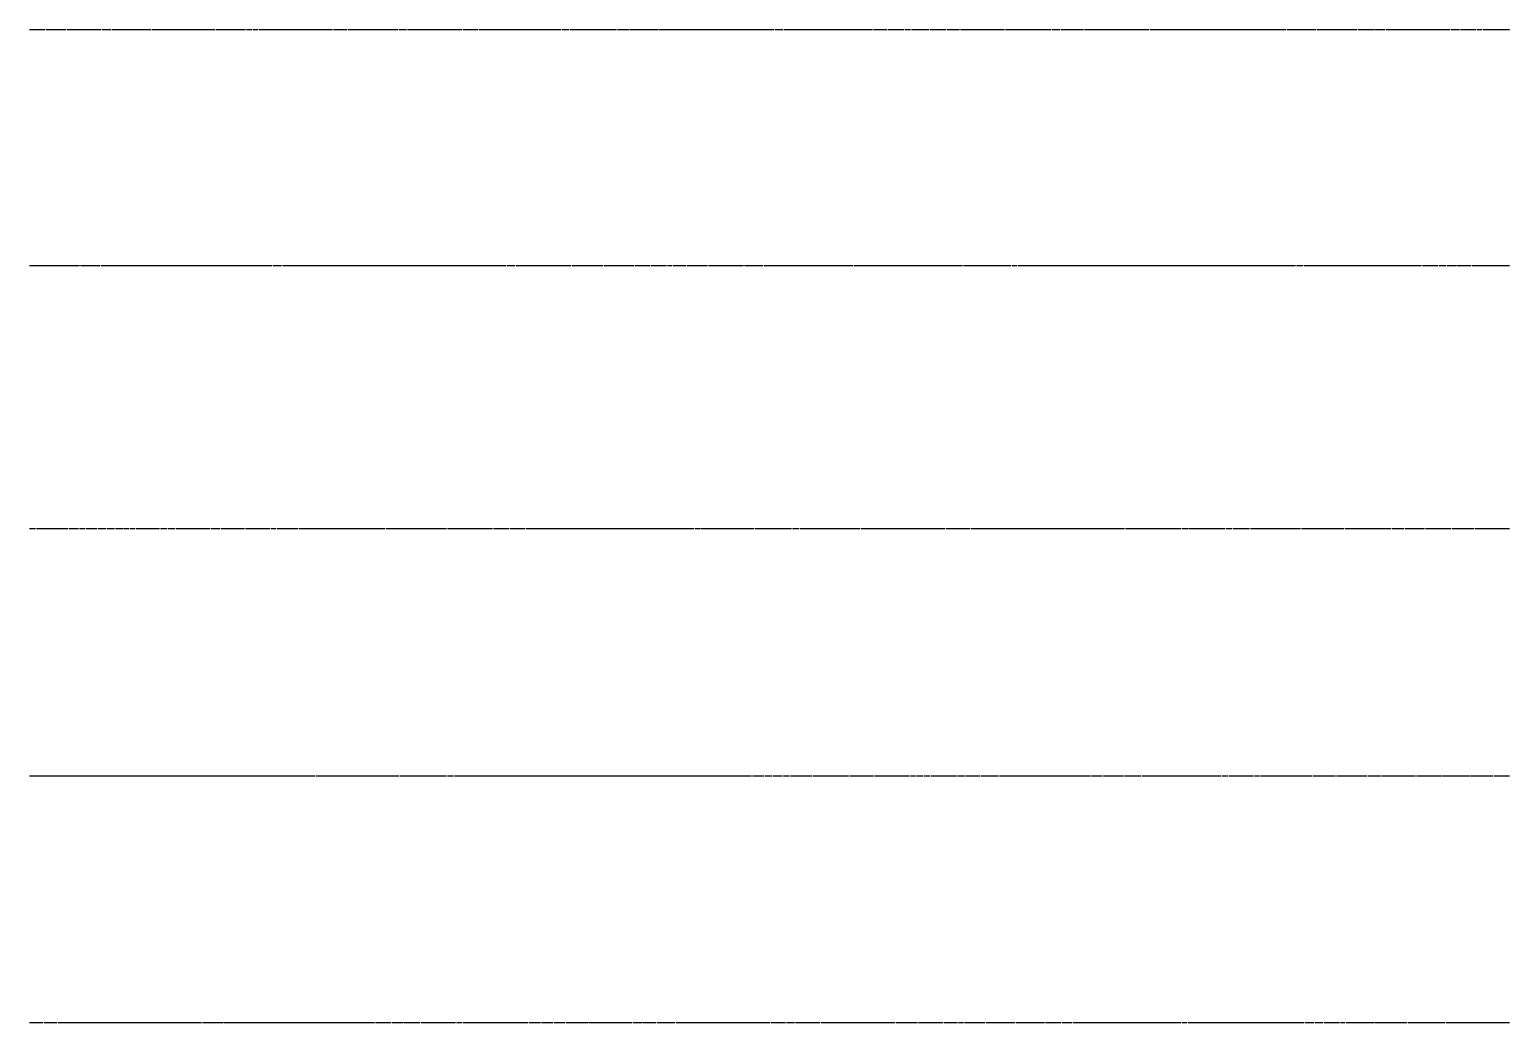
# Model space of a CAD drawing. Header units: metres. Extents: x 0 to 17.9, y -13.4 to -1.4.
import ezdxf

# ---------------------------------------------------------------- set-up
doc = ezdxf.new("R2010")
doc.units = ezdxf.units.M
for name, color, linetype in [('PEN_10_NIVEL_3', 4, 'Continuous'), ('PEN_11_NIVEL_4', 6, 'Continuous'), ('PEN_1_NIVEL_2', 3, 'Continuous'), ('PEN_2_NIVEL_3', 6, 'Continuous'), ('PEN_3_NIVEL_4', 1, 'Continuous'), ('PEN_5_NIVEL_2', 30, 'Continuous'), ('PEN_6_NIVEL_3', 5, 'Continuous'), ('PEN_7_NIVEL_4', 8, 'Continuous'), ('PEN_9_NIVEL_2', 3, 'Continuous')]:
    doc.layers.add(name, color=color, linetype=linetype)

msp = doc.modelspace()

# ---------------------------------------------------------------- linework, layer by layer
at = {"layer": 'PEN_10_NIVEL_3', "color": 4}
for p, q in [((0, -13.435), (0.165, -13.435)), ((0.343, -13.435), (2.08, -13.435)), ((2.351, -13.435), (4.171, -13.435)), ((4.384, -13.435), (4.514, -13.435)), ((4.738, -13.435), (5.152, -13.435)), ((5.246, -13.435), (6.026, -13.435)), ((6.191, -13.435), (6.333, -13.435)), ((6.77, -13.435), (7.29, -13.435)), ((7.42, -13.435), (7.574, -13.435)), ((7.822, -13.435), (8.956, -13.435)), ((9.157, -13.435), (9.252, -13.435)), ((9.571, -13.435), (10.469, -13.435)), ((10.752, -13.435), (11.048, -13.435)), ((11.237, -13.435), (11.296, -13.435)), ((11.568, -13.435), (11.922, -13.435)), ((12.288, -13.435), (12.477, -13.435)), ((12.619, -13.435), (13.931, -13.435)), ((14.014, -13.435), (15.42, -13.435)), ((15.55, -13.435), (15.644, -13.435)), ((15.857, -13.435), (15.916, -13.435)), ((16.27, -13.435), (16.66, -13.435)), ((17.133, -13.435), (17.901, -13.435))]:
    msp.add_line(p, q, dxfattribs=at)
at = {"layer": 'PEN_11_NIVEL_4', "color": 6}
for p, q in [((0.177, -13.435), (0.331, -13.435)), ((6.345, -13.435), (6.475, -13.435)), ((8.968, -13.435), (9.145, -13.435)), ((13.943, -13.435), (14.002, -13.435))]:
    msp.add_line(p, q, dxfattribs=at)
at = {"layer": 'PEN_1_NIVEL_2', "color": 3}
for p, q in [((5.778, -4.273), (5.872, -4.273)), ((6.558, -4.273), (6.936, -4.273)), ((7.326, -4.273), (7.503, -4.273)), ((7.716, -4.273), (7.775, -4.273)), ((7.952, -4.273), (8.2, -4.273)), ((8.649, -4.273), (8.874, -4.273)), ((9.973, -4.273), (11.284, -4.273)), ((11.887, -4.273), (11.946, -4.273)), ((15.325, -4.273), (15.408, -4.273)), ((17.05, -4.273), (17.133, -4.273)), ((0.473, -7.458), (0.591, -7.458)), ((0.685, -7.458), (0.815, -7.458)), ((0.933, -7.458), (1.028, -7.458)), ((1.146, -7.458), (1.205, -7.458)), ((1.288, -7.458), (1.572, -7.458)), ((1.678, -7.458), (1.761, -7.458)), ((2.611, -7.458), (2.907, -7.458)), ((2.989, -7.458), (3.249, -7.458)), ((4.313, -7.458), (5.045, -7.458)), ((5.613, -7.458), (5.802, -7.458)), ((6.002, -7.458), (8.035, -7.458)), ((8.117, -7.458), (8.767, -7.458)), ((9.228, -7.458), (9.311, -7.458)), ((10.055, -7.458), (11.071, -7.458)), ((11.39, -7.458), (13.246, -7.458)), ((13.943, -7.458), (14.014, -7.458)), ((14.474, -7.458), (14.545, -7.458)), ((14.77, -7.458), (15.372, -7.458)), ((15.916, -7.458), (16.471, -7.458)), ((16.637, -7.458), (16.873, -7.458)), ((17.204, -7.458), (17.476, -7.458)), ((3.462, -10.452), (4.466, -10.452)), ((5.057, -10.452), (5.128, -10.452)), ((8.744, -10.452), (8.885, -10.452)), ((8.992, -10.452), (9.098, -10.452)), ((9.205, -10.452), (9.464, -10.452)), ((9.925, -10.452), (10.209, -10.452)), ((11.225, -10.452), (11.308, -10.452)), ((11.509, -10.452), (11.721, -10.452)), ((12.844, -10.452), (12.974, -10.452)), ((13.246, -10.452), (13.446, -10.452)), ((14.427, -10.452), (14.498, -10.452))]:
    msp.add_line(p, q, dxfattribs=at)
at = {"layer": 'PEN_2_NIVEL_3', "color": 6}
for p, q in [((0, -4.273), (0.603, -4.273)), ((0.863, -4.273), (2.93, -4.273)), ((3.06, -4.273), (5.766, -4.273)), ((5.884, -4.273), (6.546, -4.273)), ((6.948, -4.273), (7.314, -4.273)), ((7.515, -4.273), (7.704, -4.273)), ((7.787, -4.273), (7.94, -4.273)), ((8.212, -4.273), (8.637, -4.273)), ((8.885, -4.273), (9.961, -4.273)), ((11.296, -4.273), (11.875, -4.273)), ((11.958, -4.273), (15.313, -4.273)), ((15.42, -4.273), (16.838, -4.273)), ((17.145, -4.273), (17.251, -4.273)), ((17.452, -4.273), (17.901, -4.273)), ((0.083, -7.458), (0.461, -7.458)), ((0.603, -7.458), (0.674, -7.458)), ((0.827, -7.458), (0.922, -7.458)), ((1.04, -7.458), (1.134, -7.458)), ((1.217, -7.458), (1.276, -7.458)), ((1.583, -7.458), (1.666, -7.458)), ((1.772, -7.458), (2.186, -7.458)), ((2.316, -7.458), (2.599, -7.458)), ((2.919, -7.458), (2.978, -7.458)), ((3.261, -7.458), (4.301, -7.458)), ((5.057, -7.458), (5.601, -7.458)), ((5.813, -7.458), (5.991, -7.458)), ((8.047, -7.458), (8.106, -7.458)), ((8.779, -7.458), (9.216, -7.458)), ((9.323, -7.458), (10.043, -7.458)), ((11.083, -7.458), (11.379, -7.458)), ((13.257, -7.458), (13.931, -7.458)), ((14.025, -7.458), (14.463, -7.458)), ((14.557, -7.458), (14.758, -7.458)), ((15.384, -7.458), (15.904, -7.458)), ((16.483, -7.458), (16.625, -7.458)), ((16.885, -7.458), (17.192, -7.458)), ((17.487, -7.458), (17.901, -7.458)), ((0, -10.452), (3.45, -10.452)), ((4.478, -10.452), (5.045, -10.452)), ((5.14, -10.452), (8.732, -10.452)), ((8.897, -10.452), (8.98, -10.452)), ((9.11, -10.452), (9.193, -10.452)), ((9.476, -10.452), (9.913, -10.452)), ((10.221, -10.452), (10.646, -10.452)), ((10.729, -10.452), (10.811, -10.452)), ((10.906, -10.452), (11.213, -10.452)), ((11.32, -10.452), (11.497, -10.452)), ((11.733, -10.452), (12.832, -10.452)), ((12.986, -10.452), (13.234, -10.452)), ((13.458, -10.452), (14.415, -10.452)), ((14.51, -10.452), (14.805, -10.452)), ((14.888, -10.452), (15.514, -10.452)), ((15.81, -10.452), (16.176, -10.452)), ((16.353, -10.452), (16.767, -10.452)), ((17.097, -10.452), (17.417, -10.452)), ((17.712, -10.452), (17.901, -10.452))]:
    msp.add_line(p, q, dxfattribs=at)
at = {"layer": 'PEN_3_NIVEL_4', "color": 1}
for p, q in [((0.614, -4.273), (0.851, -4.273)), ((2.942, -4.273), (3.048, -4.273)), ((16.849, -4.273), (17.038, -4.273)), ((17.263, -4.273), (17.44, -4.273)), ((0, -7.458), (0.071, -7.458)), ((2.198, -7.458), (2.304, -7.458)), ((10.658, -10.452), (10.717, -10.452)), ((10.823, -10.452), (10.894, -10.452)), ((14.817, -10.452), (14.876, -10.452)), ((15.526, -10.452), (15.798, -10.452)), ((16.188, -10.452), (16.341, -10.452)), ((16.778, -10.452), (17.086, -10.452)), ((17.428, -10.452), (17.7, -10.452))]:
    msp.add_line(p, q, dxfattribs=at)
at = {"layer": 'PEN_5_NIVEL_2', "color": 30}
for p, q in [((7.267, -1.419), (7.598, -1.419)), ((10.209, -1.419), (10.374, -1.419)), ((10.894, -1.419), (11.083, -1.419)), ((11.26, -1.419), (11.792, -1.419)), ((12.371, -1.419), (12.466, -1.419)), ((12.761, -1.419), (13.541, -1.419)), ((15.207, -1.419), (15.561, -1.419))]:
    msp.add_line(p, q, dxfattribs=at)
at = {"layer": 'PEN_6_NIVEL_3', "color": 5}
for p, q in [((0.201, -1.419), (0.437, -1.419)), ((0.874, -1.419), (0.981, -1.419)), ((1.477, -1.419), (2.245, -1.419)), ((2.623, -1.419), (2.694, -1.419)), ((2.777, -1.419), (3.663, -1.419)), ((3.852, -1.419), (4.455, -1.419)), ((4.573, -1.419), (5.234, -1.419)), ((5.435, -1.419), (6.428, -1.419)), ((6.534, -1.419), (7.101, -1.419)), ((7.609, -1.419), (9.004, -1.419)), ((9.122, -1.419), (10.197, -1.419)), ((10.386, -1.419), (10.575, -1.419)), ((10.67, -1.419), (10.882, -1.419)), ((11.095, -1.419), (11.249, -1.419)), ((11.804, -1.419), (12.359, -1.419)), ((12.477, -1.419), (12.749, -1.419)), ((13.553, -1.419), (15.195, -1.419)), ((16.07, -1.419), (16.259, -1.419)), ((16.412, -1.419), (17.18, -1.419)), ((17.31, -1.419), (17.499, -1.419)), ((17.582, -1.419), (17.901, -1.419))]:
    msp.add_line(p, q, dxfattribs=at)
at = {"layer": 'PEN_7_NIVEL_4', "color": 8}
for p, q in [((0, -1.419), (0.189, -1.419)), ((0.449, -1.419), (0.863, -1.419)), ((0.993, -1.419), (1.465, -1.419)), ((2.257, -1.419), (2.611, -1.419)), ((2.706, -1.419), (2.765, -1.419)), ((3.675, -1.419), (3.84, -1.419)), ((4.466, -1.419), (4.561, -1.419)), ((5.246, -1.419), (5.423, -1.419)), ((6.44, -1.419), (6.522, -1.419)), ((7.113, -1.419), (7.255, -1.419)), ((9.015, -1.419), (9.11, -1.419)), ((10.587, -1.419), (10.658, -1.419)), ((15.573, -1.419), (16.058, -1.419)), ((16.27, -1.419), (16.4, -1.419)), ((17.192, -1.419), (17.298, -1.419)), ((17.511, -1.419), (17.57, -1.419))]:
    msp.add_line(p, q, dxfattribs=at)
at = {"layer": 'PEN_9_NIVEL_2', "color": 3}
for p, q in [((2.091, -13.435), (2.34, -13.435)), ((4.183, -13.435), (4.372, -13.435)), ((4.525, -13.435), (4.726, -13.435)), ((5.164, -13.435), (5.234, -13.435)), ((6.038, -13.435), (6.18, -13.435)), ((6.487, -13.435), (6.759, -13.435)), ((7.302, -13.435), (7.409, -13.435)), ((7.586, -13.435), (7.81, -13.435)), ((9.264, -13.435), (9.559, -13.435)), ((10.481, -13.435), (10.741, -13.435)), ((11.06, -13.435), (11.225, -13.435)), ((11.308, -13.435), (11.556, -13.435)), ((11.934, -13.435), (12.277, -13.435)), ((12.489, -13.435), (12.607, -13.435)), ((15.431, -13.435), (15.538, -13.435)), ((15.656, -13.435), (15.845, -13.435)), ((15.928, -13.435), (16.259, -13.435)), ((16.672, -13.435), (17.121, -13.435))]:
    msp.add_line(p, q, dxfattribs=at)

doc.saveas('drawing.dxf')
